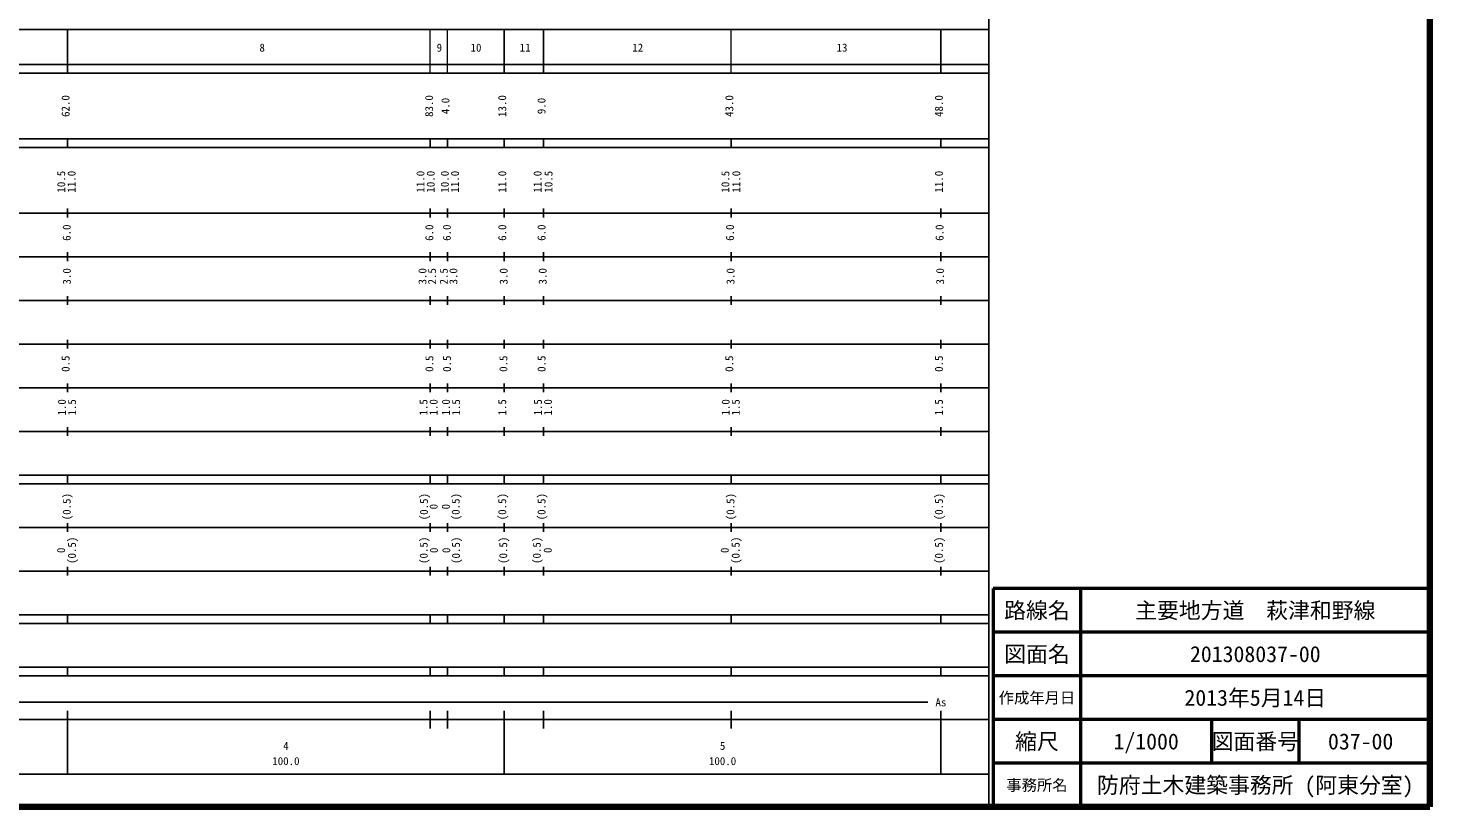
# Model space of a CAD drawing. Units: millimetres on the paper. Extents: x 40 to 680, y 20 to 380.
# Drawn here: x 358.9 to 680, y 20 to 198.4 of the extents above; entities that cross this region are included whole.
import ezdxf
from ezdxf.enums import TextEntityAlignment as Align

# ---------------------------------------------------------------- set-up
doc = ezdxf.new("R2010")
doc.units = ezdxf.units.MM
for name, color, linetype, lineweight in [('M-STR-STRD', 7, 'Continuous', 25), ('M-TTL', 2, 'Continuous', 140), ('M-TTL-BAND', 7, 'Continuous', 25), ('M-TTL-FRAM', 2, 'Continuous', 50), ('M-TTL-LINE', 7, 'Continuous', 50)]:
    doc.layers.add(name, color=color, linetype=linetype, lineweight=lineweight)
doc.layers.add('M-TTL-TXT', color=7, linetype='Continuous')
doc.styles.add('ＭＳ ゴシック', font='')
doc.styles.get('ＭＳ ゴシック').set_extended_font_data('MS Gothic')

msp = doc.modelspace()

# ---------------------------------------------------------------- linework, layer by layer
at = {"layer": 'M-STR-STRD'}
for p, q in [((579, 20), (579, 370)), ((68, 27.5), (579, 27.5))]:
    msp.add_line(p, q, dxfattribs=at)
at = {"layer": 'M-TTL'}
for p, q in [((680, 20), (680, 380)), ((40, 20), (680, 20))]:
    msp.add_line(p, q, dxfattribs=at)
at = {"layer": 'M-TTL-BAND'}
for p, q in [((68, 198), (579, 198)), ((368, 188), (368, 198)), ((468, 188), (468, 198)), ((477, 188), (477, 198)), ((568, 188), (568, 198)), ((40, 190), (579, 190)), ((40, 188), (579, 188)), ((40, 173), (579, 173)), ((40, 171), (579, 171)), ((368, 171), (368, 173)), ((451, 171), (451, 173)), ((455, 171), (455, 173)), ((468, 171), (468, 173)), ((477, 171), (477, 173)), ((520, 171), (520, 173)), ((568, 171), (568, 173)), ((40, 156), (579, 156)), ((368, 155), (368, 157)), ((451, 155), (451, 157)), ((455, 155), (455, 157)), ((468, 155), (468, 157)), ((477, 155), (477, 157)), ((520, 155), (520, 157)), ((568, 155), (568, 157)), ((46, 146), (579, 146)), ((368, 145), (368, 147)), ((451, 145), (451, 147)), ((455, 145), (455, 147)), ((468, 145), (468, 147)), ((477, 145), (477, 147)), ((520, 145), (520, 147)), ((568, 145), (568, 147)), ((52, 136), (579, 136)), ((368, 135), (368, 137)), ((451, 135), (451, 137)), ((455, 135), (455, 137)), ((468, 135), (468, 137)), ((477, 135), (477, 137)), ((520, 135), (520, 137)), ((568, 135), (568, 137)), ((46, 126), (579, 126)), ((368, 125), (368, 127)), ((451, 125), (451, 127)), ((455, 125), (455, 127)), ((468, 125), (468, 127)), ((477, 125), (477, 127)), ((520, 125), (520, 127)), ((568, 125), (568, 127)), ((52, 116), (579, 116)), ((368, 115), (368, 117)), ((451, 115), (451, 117)), ((455, 115), (455, 117)), ((468, 115), (468, 117)), ((477, 115), (477, 117)), ((520, 115), (520, 117)), ((568, 115), (568, 117)), ((46, 106), (579, 106)), ((368, 105), (368, 107)), ((451, 105), (451, 107)), ((455, 105), (455, 107)), ((468, 105), (468, 107)), ((477, 105), (477, 107)), ((520, 105), (520, 107)), ((568, 105), (568, 107)), ((40, 96), (579, 96)), ((40, 94), (579, 94)), ((368, 94), (368, 96)), ((451, 94), (451, 96)), ((455, 94), (455, 96)), ((468, 94), (468, 96)), ((477, 94), (477, 96)), ((520, 94), (520, 96)), ((568, 94), (568, 96)), ((49, 84), (579, 84)), ((368, 83), (368, 85)), ((451, 83), (451, 85)), ((455, 83), (455, 85)), ((468, 83), (468, 85)), ((477, 83), (477, 85)), ((520, 83), (520, 85)), ((568, 83), (568, 85)), ((40, 74), (579, 74)), ((368, 73), (368, 75)), ((451, 73), (451, 75)), ((455, 73), (455, 75)), ((468, 73), (468, 75)), ((477, 73), (477, 75)), ((520, 73), (520, 75)), ((568, 73), (568, 75)), ((40, 64), (579, 64)), ((40, 62), (579, 62)), ((368, 62), (368, 64)), ((451, 62), (451, 64)), ((455, 62), (455, 64)), ((468, 62), (468, 64)), ((477, 62), (477, 64)), ((520, 62), (520, 64)), ((568, 62), (568, 64)), ((40, 52), (579, 52)), ((368, 50), (368, 52)), ((451, 50), (451, 52)), ((455, 50), (455, 52)), ((468, 50), (468, 52)), ((477, 50), (477, 52)), ((520, 50), (520, 52)), ((568, 50), (568, 52)), ((40, 50), (579, 50)), ((71, 44), (565, 44)), ((368, 27.5), (368, 42)), ((451, 38), (451, 42)), ((455, 38), (455, 42)), ((468, 27.5), (468, 42)), ((477, 38), (477, 42)), ((520, 38), (520, 42)), ((568, 27.5), (568, 42)), ((40, 40), (579, 40))]:
    msp.add_line(p, q, dxfattribs=at)
at = {"layer": 'M-TTL-BAND', "lineweight": 13}
for p, q in [((451, 188), (451, 198)), ((455, 188), (455, 198)), ((520, 188), (520, 198))]:
    msp.add_line(p, q, dxfattribs=at)
at = {"layer": 'M-TTL-FRAM'}
for p, q in [((680, 70), (580, 70)), ((580, 70), (580, 20))]:
    msp.add_line(p, q, dxfattribs=at)
at = {"layer": 'M-TTL-LINE'}
for p, q in [((600, 70), (600, 20)), ((680, 60), (580, 60)), ((680, 50), (580, 50)), ((680, 40), (580, 40)), ((630, 40), (630, 30)), ((650, 40), (650, 30)), ((680, 30), (580, 30))]:
    msp.add_line(p, q, dxfattribs=at)

# ---------------------------------------------------------------- texts
at = {"layer": 'M-TTL-BAND', "style": 'ＭＳ ゴシック'}
for s, p in [('8', (412.557, 192.405)), ('9', (453.137, 192.405)), ('10', (461.529, 192.405)), ('11', (472.8, 192.405)), ('12', (498.564, 192.405)), ('13', (545.352, 192.405)), ('As', (568, 42.5)), ('4', (418, 32.523)), ('5', (518, 32.523)), ('100.0', (418, 29.033)), ('100.0', (518, 29.033))]:
    msp.add_text(s, height=1.833, dxfattribs=at).set_placement(p, align=Align.BOTTOM_CENTER)
for s, p in [('62.0', (369, 180.5)), ('83.0', (452.252, 180.5)), ('4.0', (456, 180.5)), ('13.0', (469, 180.5)), ('9.0', (478, 180.5)), ('43.0', (521, 180.5)), ('48.0', (569, 180.5)), ('10.5', (368, 163.174)), ('11.0', (370.37, 163.174)), ('11.0', (450.262, 163.174)), ('10.0', (452.613, 163.174)), ('10.0', (455.841, 163.174)), ('11.0', (458.166, 163.174)), ('11.0', (469, 163.174)), ('11.0', (477.094, 163.174)), ('10.5', (479.594, 163.174)), ('10.5', (520.094, 163.174)), ('11.0', (522.594, 163.174)), ('11.0', (569, 163.174)), ('6.0', (369.25, 151.5)), ('6.0', (452.296, 151.5)), ('6.0', (456.302, 151.5)), ('6.0', (469, 151.5)), ('6.0', (478, 151.5)), ('6.0', (521.15, 151.5)), ('6.0', (569.15, 151.5)), ('3.0', (369.282, 141.5)), ('3.0', (450.729, 141.513)), ('2.5', (452.93, 141.513)), ('2.5', (455.61, 141.513)), ('3.0', (457.811, 141.513)), ('3.0', (469.325, 141.513)), ('3.0', (478.256, 141.513)), ('3.0', (521.276, 141.513)), ('3.0', (569.276, 141.513)), ('0.5', (369, 121.5)), ('0.5', (452.315, 121.5)), ('0.5', (456.338, 121.5)), ('0.5', (469.263, 121.5)), ('0.5', (478, 121.5)), ('0.5', (521, 121.5)), ('0.5', (569, 121.5)), ('1.0', (368.148, 111.5)), ('1.5', (370.479, 111.5)), ('1.5', (450.963, 111.5)), ('1.0', (453.276, 111.5)), ('1.0', (456.11, 111.5)), ('1.5', (458.423, 111.5)), ('1.5', (469, 111.5)), ('1.5', (477.169, 111.5)), ('1.0', (479.481, 111.5)), ('1.0', (520.169, 111.5)), ('1.5', (522.481, 111.5)), ('1.5', (569, 111.5)), ('(0.5)', (369.263, 88.764)), ('(0.5)', (451.066, 88.764)), ('(0.5)', (458.34, 88.764)), ('(0.5)', (469, 88.764)), ('(0.5)', (478, 88.764)), ('(0.5)', (521.263, 88.764)), ('(0.5)', (569, 88.764)), ('0', (453.287, 88.764)), ('0', (456.075, 88.764)), ('(0.5)', (370.449, 78.764)), ('(0.5)', (451.013, 78.764)), ('(0.5)', (458.403, 78.764)), ('(0.5)', (469.23, 78.764)), ('(0.5)', (476.905, 78.764)), ('(0.5)', (522.449, 78.764)), ('(0.5)', (569, 78.764)), ('0', (367.949, 78.764)), ('0', (453.354, 78.764)), ('0', (456.179, 78.764)), ('0', (479.413, 78.764)), ('0', (519.949, 78.764))]:
    msp.add_text(s, height=1.833, rotation=90, dxfattribs=at).set_placement(p, align=Align.BOTTOM_CENTER)
at = {"layer": 'M-TTL-TXT', "style": 'ＭＳ ゴシック'}
for s, height, p in [('路線名', 3.666, (590, 65)), ('路線名', 3.666, (590, 65)), ('主要地方道\u3000萩津和野線', 3.666, (640, 65)), ('図面名', 3.666, (590, 55)), ('図面名', 3.666, (590, 55)), ('201308037-00', 3.666, (640, 55)), ('作成年月日', 2.566, (590, 45)), ('作成年月日', 2.566, (590, 45)), ('2013年5月14日', 3.666, (640, 45)), ('縮尺', 3.666, (590, 35)), ('縮尺', 3.666, (590, 35)), ('1/1000', 3.666, (615, 35)), ('図面番号', 3.666, (640, 35)), ('図面番号', 3.666, (640, 35)), ('037-00', 3.666, (664.125, 35)), ('事務所名', 2.566, (590, 25)), ('事務所名', 2.566, (590, 25)), ('防府土木建築事務所 (阿東分室)', 3.666, (640, 25))]:
    msp.add_text(s, height=height, dxfattribs=at).set_placement(p, align=Align.MIDDLE_CENTER)

doc.saveas('drawing.dxf')
